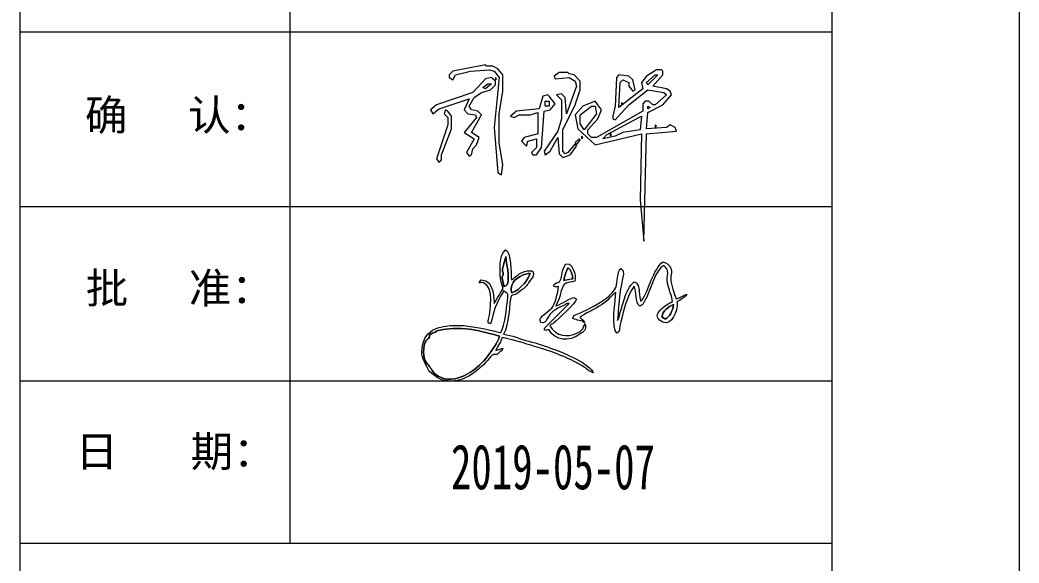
# Model space of a CAD drawing. Header units: millimetres. Extents: x 130143 to 328923, y 19139 to 134795.
# Drawn here: x 200195 to 206595, y 55298 to 58775 of the extents above; entities that cross this region are included whole.
import ezdxf
from ezdxf.enums import TextEntityAlignment as Align

# ---------------------------------------------------------------- set-up
doc = ezdxf.new("R2010")
doc.units = ezdxf.units.MM
doc.header["$LTSCALE"] = 10
doc.layers.add('邦威智能化', color=7, linetype='Continuous', lineweight=18)
doc.styles.get("Standard").update_dxf_attribs({"font": 'arial.ttf'})
doc.styles.add('标准', font='', dxfattribs={"width": 0.667})
doc.styles.get('标准').set_extended_font_data('仿宋_gb2312')

# ---------------------------------------------------------------- blocks, each defined once
blk = doc.blocks.new('图框')
for p, q in [((34698.4, 589.7), (34698.4, -29110.3)), ((36860.1, -16833.3), (36860.1, -23716)), ((34698.4, -19626.2), (41198.4, -19626.2)), ((34698.4, -21022.6), (41198.4, -21022.6)), ((34698.4, -22419), (41198.4, -22419)), ((34698.4, -23716), (41198.4, -23716))]:
    blk.add_line(p, q)
for points in [[(-2301.6, 1739.7), (42698.4, 1739.7), (42698.4, -30260.3), (-2301.6, -30260.3)], [(-801.6, 589.7), (41198.4, 589.7), (41198.4, -29110.3), (-801.6, -29110.3)]]:
    blk.add_lwpolyline(points, close=True)
for s, p, p2 in [('确     认：', (35218.5, -20414.1), (36724.8, -20414.1)), ('批     准：', (35224.7, -21798.6), (36730.9, -21798.6)), ('日      期：', (35143.3, -23105.8), (36744.9, -23105.8))]:
    blk.add_text(s, height=245.65).set_placement(p, p2, align=Align.ALIGNED)
blk = doc.blocks.new('zzh')
at = {"linetype": 'Continuous', "elevation": 9684500}
for points in [[(452.49, 1013.31), (451.49, 1014.31), (425.49, 1009.31), (422.49, 1006.31), (422.49, 1004.31), (425.49, 1002.31), (427.49, 1006.31), (439.49, 1009.31), (454.49, 1010.31), (458.49, 1009.31), (462.49, 1004.31), (458.49, 964.31), (461.49, 928.31), (464.49, 926.31), (465.49, 934.31), (462.49, 952.31), (462.49, 975.31), (465.49, 993.31), (465.49, 1006.31), (461.49, 1011.31), (457.49, 1013.31), (452.49, 1013.31)], [(518.49, 1007.31), (517.49, 1008.31), (510.49, 1008.31), (506.49, 1005.31), (507.49, 1003.31), (518.49, 1004.31), (523.49, 1001.31), (524.49, 997.31), (516.49, 975.31), (515.49, 988.31), (512.49, 991.31), (508.49, 990.31), (512.49, 986.31), (512.49, 971.31), (509.49, 961.31), (498.49, 945.31), (499.49, 942.31), (503.49, 945.31), (509.49, 956.31), (510.49, 943.31), (513.49, 940.31), (519.49, 942.31), (524.49, 949.31), (523.49, 951.31), (517.49, 944.31), (515.49, 943.31), (513.49, 945.31), (513.49, 962.31), (523.49, 982.31), (527.49, 994.31), (527.49, 1001.31), (522.49, 1006.31), (518.49, 1007.31)], [(593.49, 1009.31), (592.49, 1010.31), (588.49, 1010.31), (580.49, 1005.31), (576.49, 1000.31), (577.49, 995.31), (558.49, 980.31), (559.49, 1000.31), (561.49, 1002.31), (566.49, 1000.31), (566.49, 997.31), (569.49, 993.31), (571.49, 994.31), (569.49, 1002.31), (566.49, 1005.31), (558.49, 1006.31), (556.49, 1004.31), (555.49, 981.31), (553.49, 973.31), (553.49, 971.31), (555.49, 970.31), (566.49, 982.31), (581.49, 994.31), (594.49, 992.31), (596.49, 990.31), (587.49, 982.31), (585.49, 982.31), (582.49, 985.31), (579.49, 985.31), (577.49, 983.31), (577.49, 977.31), (540.49, 956.31), (536.49, 956.31), (533.49, 959.31), (533.49, 962.31), (541.49, 971.31), (544.49, 978.31), (539.49, 985.31), (529.49, 981.31), (523.49, 974.31), (525.49, 963.31), (539.49, 950.31), (576.49, 959.31), (575.49, 906.31), (578.49, 873.31), (580.49, 959.31), (604.49, 961.31), (603.49, 964.31), (599.49, 966.31), (596.49, 964.31), (580.49, 963.31), (581.49, 976.31), (593.49, 982.31), (600.49, 990.31), (599.49, 993.31), (596.49, 995.31), (585.49, 997.31), (593.49, 1006.31), (593.49, 1009.31)], [(457.49, 1003.31), (456.49, 1004.31), (451.49, 1003.31), (441.49, 992.31), (412.49, 982.31), (407.49, 978.31), (409.49, 975.31), (414.49, 979.31), (438.49, 987.31), (434.49, 978.31), (437.49, 975.31), (443.49, 974.31), (444.49, 972.31), (434.49, 960.31), (442.49, 955.31), (436.49, 944.31), (438.49, 941.31), (440.49, 942.31), (441.49, 947.31), (444.49, 950.31), (446.49, 956.31), (440.49, 960.31), (448.49, 974.31), (445.49, 977.31), (440.49, 978.31), (438.49, 981.31), (442.49, 988.31), (448.49, 992.31), (455.49, 994.31), (459.49, 998.31), (459.49, 1001.31), (457.49, 1003.31)], [(460.49, 1003.31), (459.49, 1004.31), (459.49, 1002.31), (460.49, 1003.31)], [(587.49, 1006.31), (589.49, 1006.31), (581.49, 998.31), (580.49, 1000.31), (587.49, 1006.31)], [(453.49, 999.31), (456.49, 999.31), (451.49, 995.31), (449.49, 996.31), (453.49, 999.31)], [(502.49, 989.31), (501.49, 990.31), (497.49, 989.31), (494.49, 979.31), (476.49, 977.31), (471.49, 973.31), (474.49, 972.31), (478.49, 974.31), (487.49, 974.31), (493.49, 976.31), (493.49, 959.31), (482.49, 956.31), (480.49, 953.31), (484.49, 949.31), (485.49, 953.31), (492.49, 955.31), (492.49, 948.31), (488.49, 944.31), (489.49, 942.31), (492.49, 942.31), (496.49, 948.31), (498.49, 977.31), (503.49, 978.31), (507.49, 983.31), (502.49, 989.31)], [(499.49, 985.31), (502.49, 985.31), (502.49, 981.31), (499.49, 981.31), (499.49, 985.31)], [(561.49, 983.31), (560.49, 984.31), (560.49, 982.31), (561.49, 983.31)], [(421.49, 977.31), (419.49, 978.31), (418.49, 975.31), (421.49, 972.31), (421.49, 966.31), (412.49, 939.31), (414.49, 936.31), (416.49, 938.31), (416.49, 942.31), (424.49, 963.31), (424.49, 973.31), (421.49, 977.31)], [(536.49, 981.31), (539.49, 981.31), (540.49, 975.31), (530.49, 962.31), (527.49, 967.31), (527.49, 974.31), (536.49, 981.31)], [(581.49, 981.31), (583.49, 980.31), (581.49, 979.31), (581.49, 981.31)], [(574.49, 972.31), (576.49, 973.31), (575.49, 962.31), (561.49, 960.31), (555.49, 957.31), (545.49, 955.31), (548.49, 958.31), (574.49, 972.31)], [(588.49, 965.31), (587.49, 966.31), (587.49, 964.31), (588.49, 965.31)], [(527.49, 954.31), (526.49, 955.31), (523.49, 952.31), (524.49, 950.31), (527.49, 954.31)], [(529.49, 956.31), (528.49, 957.31), (528.49, 955.31), (529.49, 956.31)], [(552.49, 958.31), (551.49, 959.31), (551.49, 957.31), (552.49, 958.31)]]:
    blk.add_lwpolyline(points, dxfattribs=at)

msp = doc.modelspace()

# ---------------------------------------------------------------- linework, layer by layer
at = {"layer": '邦威智能化'}
for points, knots in [([(203287.16881, 56672.73783, 0), (203287.16881, 56672.73783, 0), (203243.15348, 56658.44916, 0), (203243.15348, 56658.44916, 0), (203243.15348, 56658.44916, 0), (203248.70275, 56679.0801, 0), (203269.89548, 56699.9335, 0), (203284.02304, 56741.88426, 0), (203284.02304, 56741.88426, 0), (203338.79795, 56732.52394, 0), (203546.75221, 56669.21938, 0), (203601.52391, 56649.33424, 0), (203601.52391, 56649.33424, 0), (203645.46904, 56633.37924, 0), (203701.07374, 56611.60977, 0), (203740.76038, 56589.42861, 0), (203740.76038, 56589.42861, 0), (203763.36585, 56576.80278, 0), (203782.1514, 56568.89488, 0), (203805.32951, 56554.93203, 0), (203805.32951, 56554.93203, 0), (203825.11314, 56543.02545, 0), (203843.43227, 56521.94529, 0), (203866.05575, 56516.52957, 0), (203866.05575, 56516.52957, 0), (203853.84195, 56568.21387, 0), (203678.20008, 56643.27047, 0), (203612.91595, 56667.22553, 0), (203612.91595, 56667.22553, 0), (203561.35567, 56686.14529, 0), (203506.76885, 56704.09417, 0), (203455.52144, 56717.61516, 0), (203455.52144, 56717.61516, 0), (203401.74037, 56731.8121, 0), (203344.42764, 56755.70399, 0), (203292.8759, 56763.3426, 0), (203292.8759, 56763.3426, 0), (203328.89309, 56821.00956, 0), (203329.06532, 56967.3232, 0), (203340.94306, 57008.04209, 0), (203340.94306, 57008.04209, 0), (203395.4258, 57031.24203, 0), (203353.59705, 57003.11442, 0), (203409.20243, 57046.20324, 0), (203409.20243, 57046.20324, 0), (203417.48247, 57052.61922, 0), (203422.93323, 57055.52943, 0), (203430.16259, 57062.78338, 0), (203430.16259, 57062.78338, 0), (203436.97391, 57069.62176, 0), (203441.54902, 57076.26351, 0), (203448.1105, 57083.33812, 0), (203448.1105, 57083.33812, 0), (203448.1105, 57083.33812, 0), (203480.15301, 57130.58913, 0), (203480.15301, 57130.58913, 0), (203480.15301, 57130.58913, 0), (203504.2991, 57189.93584, 0), (203426.49835, 57167.32117, 0), (203400.69662, 57153.26236, 0), (203400.69662, 57153.26236, 0), (203381.1799, 57142.62395, 0), (203360.64761, 57119.3983, 0), (203342.71468, 57111.40113, 0), (203342.71468, 57111.40113, 0), (203341.17032, 57153.68475, 0), (203342.09131, 57285.89664, 0), (203304.77316, 57304.03952, 0), (203304.77316, 57304.03952, 0), (203266.43037, 57271.58604, 0), (203266.35506, 57167.97653, 0), (203273.74341, 57121.54451, 0), (203273.74341, 57121.54451, 0), (203284.85067, 57051.78948, 0), (203297.62975, 57063.5541, 0), (203279.03122, 57037.49917, 0), (203279.03122, 57037.49917, 0), (203279.03122, 57037.49917, 0), (203233.1711, 56960.21366, 0), (203233.1711, 56960.21366, 0), (203233.1711, 56960.21366, 0), (203228.19486, 56974.60489, 0), (203239.73407, 57108.6682, 0), (203149.84293, 57111.87316, 0), (203149.84293, 57111.87316, 0), (203149.84293, 57111.87316, 0), (203136.74033, 57091.77167, 0), (203136.74033, 57091.77167, 0), (203136.74033, 57091.77167, 0), (203150.96144, 57091.92118, 0), (203154.42647, 57095.77326, 0), (203163.31184, 57092.27293, 0), (203163.31184, 57092.27293, 0), (203234.9217, 57064.04269, 0), (203207.5305, 56918.95628, 0), (203197.34455, 56859.54016, 0), (203197.34455, 56859.54016, 0), (203194.19476, 56841.18373, 0), (203188.7817, 56835.51971, 0), (203209.66432, 56829.29451, 0), (203209.66432, 56829.29451, 0), (203216.27595, 56842.0431, 0), (203222.55479, 56905.9502, 0), (203266.44412, 56993.89537, 0), (203266.44412, 56993.89537, 0), (203275.3458, 57011.73659, 0), (203286.20531, 57023.06092, 0), (203293.29007, 57039.45878, 0), (203293.29007, 57039.45878, 0), (203307.12397, 57031.86448, 0), (203308.70705, 57025.98084, 0), (203320.91948, 57020.17255, 0), (203320.91948, 57020.17255, 0), (203318.58373, 56962.54357, 0), (203300.81624, 56810.20674, 0), (203275.11508, 56772.96782, 0), (203275.11508, 56772.96782, 0), (203261.78943, 56772.00323, 0), (202822.02258, 56916.79776, 0), (202774.8178, 56700.95233, 0), (202774.8178, 56700.95233, 0), (202759.21625, 56629.61258, 0), (202776.94412, 56603.46512, 0), (202803.07043, 56551.58712, 0), (202803.07043, 56551.58712, 0), (202813.01251, 56531.83788, 0), (202815.2233, 56527.49595, 0), (202830.7955, 56514.04585, 0), (202830.7955, 56514.04585, 0), (202868.68678, 56481.33616, 0), (202887.41106, 56469.17542, 0), (202939.42911, 56463.35, 0), (202939.42911, 56463.35, 0), (203043.53818, 56451.69669, 0), (203140.37446, 56537.81512, 0), (203201.57494, 56608.13338, 0), (203201.57494, 56608.13338, 0), (203201.57494, 56608.13338, 0), (203218.21487, 56626.19653, 0), (203218.21487, 56626.19653, 0), (203218.21487, 56626.19653, 0), (203218.88277, 56626.93368, 0), (203219.83267, 56628.12969, 0), (203220.46037, 56628.80932, 0), (203220.46037, 56628.80932, 0), (203220.46037, 56628.80932, 0), (203230.91847, 56634.54378, 0), (203230.91847, 56634.54378, 0), (203230.91847, 56634.54378, 0), (203231.37115, 56634.45968, 0), (203232.63951, 56633.70457, 0), (203233.15156, 56633.59697, 0), (203233.15156, 56633.59697, 0), (203233.74091, 56633.47513, 0), (203235.11503, 56632.75899, 0), (203235.77426, 56632.65756, 0), (203235.77426, 56632.65756, 0), (203246.99046, 56630.96607, 0), (203251.24518, 56632.3921, 0), (203261.43493, 56641.33986, 0), (203261.43493, 56641.33986, 0), (203266.64823, 56645.91609, 0), (203264.72308, 56644.9186, 0), (203268.50414, 56650.60057, 0), (203268.50414, 56650.60057, 0), (203278.84547, 56666.13509, 0), (203279.10554, 56639.11708, 0), (203287.16881, 56672.73783, 0)], [0, 0, 0, 0, 64976.1608303686, 64976.1608303686, 64976.1608303686, 64976.1887701178, 129952.3216607373, 129952.3216607373, 129952.3216607373, 129952.3496004864, 194928.4824911057, 194928.4824911057, 194928.4824911057, 194928.5104308548, 259904.6433214744, 259904.6433214744, 259904.6433214744, 259904.6712612235, 324880.804151843, 324880.804151843, 324880.804151843, 324880.8320915919, 389856.9649822114, 389856.9649822114, 389856.9649822114, 389856.9929219605, 454833.1258125799, 454833.1258125799, 454833.1258125799, 454833.153752329, 519809.2866429486, 519809.2866429486, 519809.2866429486, 519809.3145826979, 584785.4474733173, 584785.4474733173, 584785.4474733173, 584785.4754130661, 649761.6083036857, 649761.6083036857, 649761.6083036857, 649761.636243435, 714737.7691340544, 714737.7691340544, 714737.7691340544, 714737.7970738036, 779713.9299644229, 779713.9299644229, 779713.9299644229, 779713.9579041721, 844690.0907947911, 844690.0907947911, 844690.0907947911, 844690.1187345404, 909666.25162516, 909666.25162516, 909666.25162516, 909666.2795649092, 974642.4124555287, 974642.4124555287, 974642.4124555287, 974642.4403952779, 1039618.573285897, 1039618.573285897, 1039618.573285897, 1039618.601225646, 1104594.7341162651, 1104594.7341162651, 1104594.7341162651, 1104594.762056015, 1169570.8949466341, 1169570.8949466341, 1169570.8949466341, 1169570.922886383, 1234547.0557770031, 1234547.0557770031, 1234547.0557770031, 1234547.083716752, 1299523.216607372, 1299523.216607372, 1299523.216607372, 1299523.2445471201, 1364499.3774377401, 1364499.3774377401, 1364499.3774377401, 1364499.405377489, 1429475.5382681079, 1429475.5382681079, 1429475.5382681079, 1429475.5662078571, 1494451.6990984769, 1494451.6990984769, 1494451.6990984769, 1494451.7270382261, 1559427.8599288459, 1559427.8599288459, 1559427.8599288459, 1559427.8878685951, 1624404.0207592139, 1624404.0207592139, 1624404.0207592139, 1624404.0486989629, 1689380.1815895829, 1689380.1815895829, 1689380.1815895829, 1689380.2095293319, 1754356.342419951, 1754356.342419951, 1754356.342419951, 1754356.3703597011, 1819332.50325032, 1819332.50325032, 1819332.50325032, 1819332.5311900701, 1884308.664080688, 1884308.664080688, 1884308.664080688, 1884308.6920204379, 1949284.824911057, 1949284.824911057, 1949284.824911057, 1949284.8528508069, 2014260.9857414251, 2014260.9857414251, 2014260.9857414251, 2014261.013681175, 2079237.1465717941, 2079237.1465717941, 2079237.1465717941, 2079237.174511543, 2144213.3074021628, 2144213.3074021628, 2144213.3074021628, 2144213.3353419132, 2209189.468232532, 2209189.468232532, 2209189.468232532, 2209189.496172281, 2274165.6290628999, 2274165.6290628999, 2274165.6290628999, 2274165.6570026488, 2339141.7898932691, 2339141.7898932691, 2339141.7898932691, 2339141.817833018, 2404117.9507236369, 2404117.9507236369, 2404117.9507236369, 2404117.9786633868, 2469094.1115540061, 2469094.1115540061, 2469094.1115540061, 2469094.1394937551, 2534070.2723843739, 2534070.2723843739, 2534070.2723843739, 2534070.3003241238, 2599046.4332147422, 2599046.4332147422, 2599046.4332147422, 2599046.4611544921, 2664022.594045111, 2664022.594045111, 2664022.594045111, 2664022.6219848599, 2793974.915705849, 2793974.915705849, 2793974.915705849, 2793974.915705849]), ([(203307.42136, 57259.46959, 0), (203312.05455, 57202.23818, 0), (203324.64463, 57177.51808, 0), (203323.40085, 57105.07307, 0), (203323.40085, 57105.07307, 0), (203323.01657, 57082.65115, 0), (203312.43971, 57074.88457, 0), (203295.66447, 57067.67153, 0), (203295.66447, 57067.67153, 0), (203295.66447, 57067.67153, 0), (203285.98052, 57110.17788, 0), (203285.98052, 57110.17788, 0), (203285.98052, 57110.17788, 0), (203276.80546, 57146.76783, 0), (203294.33238, 57124.23749, 0), (203289.94752, 57155.71432, 0), (203289.94752, 57155.71432, 0), (203288.32678, 57167.34366, 0), (203284.35335, 57157.59808, 0), (203286.51436, 57183.23142, 0), (203286.51436, 57183.23142, 0), (203286.51436, 57183.23142, 0), (203307.42136, 57259.46959, 0), (203307.42136, 57259.46959, 0)], [0, 0, 0, 0, 63558.5221416247, 63558.5221416247, 63558.5221416247, 63558.5265907213, 127117.0442832495, 127117.0442832495, 127117.0442832495, 127117.0487323461, 190675.5664248745, 190675.5664248745, 190675.5664248745, 190675.5708739709, 254234.0885664991, 254234.0885664991, 254234.0885664991, 254234.0930155957, 317792.6107081241, 317792.6107081241, 317792.6107081241, 317792.6151572205, 444909.6549913734, 444909.6549913734, 444909.6549913734, 444909.6549913734]), ([(204174.48533, 56973.9313, 0), (204169.56218, 56979.67335, 0), (204173.57681, 56967.58079, 0), (204167.86223, 56986.38133, 0), (204167.86223, 56986.38133, 0), (204157.53874, 57020.34364, 0), (204172.34058, 57082.76274, 0), (204129.43563, 57099.15433, 0), (204129.43563, 57099.15433, 0), (204098.56399, 57071.56709, 0), (204082.48909, 57034.19944, 0), (204066.91629, 56991.20915, 0), (204066.91629, 56991.20915, 0), (204066.91629, 56991.20915, 0), (204028.62194, 56861.53317, 0), (204028.62194, 56861.53317, 0), (204028.62194, 56861.53317, 0), (204023.8959, 56851.70781, 0), (204024.90024, 56854.66136, 0), (204022.51621, 56851.25824, 0), (204022.51621, 56851.25824, 0), (204028.25752, 56903.22929, 0), (204029.48879, 56962.27692, 0), (204037.15286, 57023.59037, 0), (204037.15286, 57023.59037, 0), (204047.38172, 57105.44944, 0), (204079.156, 57167.1714, 0), (204044.93672, 57184.19801, 0), (204044.93672, 57184.19801, 0), (204017.58326, 57158.35529, 0), (204025.88114, 57096.47954, 0), (204011.23852, 57061.55585, 0), (204011.23852, 57061.55585, 0), (204006.57121, 57050.43368, 0), (203986.97828, 57026.28101, 0), (203977.97465, 57016.54785, 0), (203977.97465, 57016.54785, 0), (203961.51593, 56998.74629, 0), (203951.78756, 56993.49418, 0), (203933.81871, 56980.81312, 0), (203933.81871, 56980.81312, 0), (203882.12303, 56944.31039, 0), (203818.17041, 56914.38156, 0), (203758.59992, 56888.69874, 0), (203758.59992, 56888.69874, 0), (203742.56245, 56881.78687, 0), (203741.41161, 56885.01934, 0), (203737.61369, 56863.77121, 0), (203737.61369, 56863.77121, 0), (203764.23143, 56849.78111, 0), (203790.99592, 56853.89515, 0), (203812.4288, 56834.62135, 0), (203812.4288, 56834.62135, 0), (203805.60731, 56859.33149, 0), (203795.93769, 56853.79677, 0), (203781.79035, 56870.89181, 0), (203781.79035, 56870.89181, 0), (203791.16559, 56875.0957, 0), (203808.72137, 56890.8033, 0), (203842.50316, 56906.95598, 0), (203842.50316, 56906.95598, 0), (203880.44445, 56925.09744, 0), (203931.57792, 56955.52671, 0), (203962.02843, 56983.17764, 0), (203962.02843, 56983.17764, 0), (203977.78954, 56997.49011, 0), (203996.70961, 57019.13696, 0), (204012.43854, 57030.72592, 0), (204012.43854, 57030.72592, 0), (204010.65089, 56990.65502, 0), (203980.10091, 56796.04893, 0), (204018.20436, 56769.55866, 0), (204018.20436, 56769.55866, 0), (204042.567, 56780.90944, 0), (204031.02067, 56792.20494, 0), (204044.38642, 56842.61316, 0), (204044.38642, 56842.61316, 0), (204066.38499, 56925.58155, 0), (204080.96249, 57001.64972, 0), (204128.6654, 57070.41961, 0), (204128.6654, 57070.41961, 0), (204149.47537, 57035.75405, 0), (204130.39896, 56966.40626, 0), (204166.21925, 56942.44038, 0), (204166.21925, 56942.44038, 0), (204189.08217, 56948.15431, 0), (204197.28268, 56977.48325, 0), (204209.72423, 57000.71208, 0), (204209.72423, 57000.71208, 0), (204235.67288, 57049.15299, 0), (204268.88513, 57183.74914, 0), (204319.0556, 57201.65857, 0), (204319.0556, 57201.65857, 0), (204331.87405, 57193.64747, 0), (204347.26502, 57176.43677, 0), (204345.44296, 57156.5411, 0), (204345.44296, 57156.5411, 0), (204342.96158, 57129.39387, 0), (204336.026, 57125.18933, 0), (204343.20542, 57088.438, 0), (204343.20542, 57088.438, 0), (204349.82212, 57054.53262, 0), (204374.17665, 57000.60335, 0), (204374.55667, 56971.36894, 0), (204374.55667, 56971.36894, 0), (204350.40923, 56959.36882, 0), (204323.95692, 56944.52587, 0), (204304.96885, 56924.75158, 0), (204304.96885, 56924.75158, 0), (204283.70622, 56902.61002, 0), (204261.97356, 56877.45554, 0), (204291.12298, 56853.44212, 0), (204291.12298, 56853.44212, 0), (204353.97767, 56801.64103, 0), (204397.61459, 56879.10033, 0), (204404.94413, 56944.55284, 0), (204404.94413, 56944.55284, 0), (204406.0611, 56954.55386, 0), (204403.6029, 56955.2496, 0), (204403.94997, 56968.51402, 0), (204403.94997, 56968.51402, 0), (204420.66838, 56981.45235, 0), (204455.48794, 57002.88754, 0), (204468.56574, 57016.88402, 0), (204468.56574, 57016.88402, 0), (204445.95767, 57017.51999, 0), (204424.20461, 56993.19604, 0), (204398.07646, 56988.31825, 0), (204398.07646, 56988.31825, 0), (204388.76715, 57019.84646, 0), (204364.79981, 57078.78119, 0), (204363.97835, 57117.93625, 0), (204363.97835, 57117.93625, 0), (204363.3077, 57149.98074, 0), (204376.84367, 57156.28597, 0), (204363.69213, 57186.34796, 0), (204363.69213, 57186.34796, 0), (204355.37092, 57205.37054, 0), (204339.88222, 57220.63694, 0), (204312.59588, 57225.92283, 0), (204312.59588, 57225.92283, 0), (204281.37731, 57199.625, 0), (204259.13489, 57156.1926, 0), (204238.73407, 57109.50732, 0), (204238.73407, 57109.50732, 0), (204217.83293, 57061.66622, 0), (204204.44492, 57011.26046, 0), (204174.48533, 56973.9313, 0)], [0, 0, 0, 0, 67268.5360996741, 67268.5360996741, 67268.5360996741, 67268.5616617178, 134537.0721993482, 134537.0721993482, 134537.0721993482, 134537.0977613918, 201805.6082990223, 201805.6082990223, 201805.6082990223, 201805.633861066, 269074.1443986965, 269074.1443986965, 269074.1443986965, 269074.16996074, 336342.6804983704, 336342.6804983704, 336342.6804983704, 336342.7060604141, 403611.2165980447, 403611.2165980447, 403611.2165980447, 403611.2421600882, 470879.7526977189, 470879.7526977189, 470879.7526977189, 470879.7782597623, 538148.2887973929, 538148.2887973929, 538148.2887973929, 538148.3143594365, 605416.8248970672, 605416.8248970672, 605416.8248970672, 605416.8504591107, 672685.360996741, 672685.360996741, 672685.360996741, 672685.3865587846, 739953.8970964152, 739953.8970964152, 739953.8970964152, 739953.9226584591, 807222.4331960892, 807222.4331960892, 807222.4331960892, 807222.458758133, 874490.9692957632, 874490.9692957632, 874490.9692957632, 874490.9948578068, 941759.5053954377, 941759.5053954377, 941759.5053954377, 941759.5309574812, 1009028.041495112, 1009028.041495112, 1009028.041495112, 1009028.067057155, 1076296.577594786, 1076296.577594786, 1076296.577594786, 1076296.603156829, 1143565.1136944599, 1143565.1136944599, 1143565.1136944599, 1143565.1392565039, 1210833.6497941341, 1210833.6497941341, 1210833.6497941341, 1210833.6753561769, 1278102.185893808, 1278102.185893808, 1278102.185893808, 1278102.211455852, 1345370.721993482, 1345370.721993482, 1345370.721993482, 1345370.747555526, 1412639.2580931559, 1412639.2580931559, 1412639.2580931559, 1412639.2836552011, 1479907.7941928301, 1479907.7941928301, 1479907.7941928301, 1479907.8197548741, 1547176.330292505, 1547176.330292505, 1547176.330292505, 1547176.355854549, 1614444.8663921789, 1614444.8663921789, 1614444.8663921789, 1614444.891954222, 1681713.4024918531, 1681713.4024918531, 1681713.4024918531, 1681713.4280538971, 1748981.9385915271, 1748981.9385915271, 1748981.9385915271, 1748981.9641535699, 1816250.474691201, 1816250.474691201, 1816250.474691201, 1816250.500253245, 1883519.0107908749, 1883519.0107908749, 1883519.0107908749, 1883519.036352918, 1950787.5468905489, 1950787.5468905489, 1950787.5468905489, 1950787.5724525941, 2018056.082990224, 2018056.082990224, 2018056.082990224, 2018056.1085522671, 2085324.619089897, 2085324.619089897, 2085324.619089897, 2085324.644651941, 2152593.15518957, 2152593.15518957, 2152593.15518957, 2152593.1807516152, 2219861.6912892452, 2219861.6912892452, 2219861.6912892452, 2219861.7168512889, 2287130.2273889189, 2287130.2273889189, 2287130.2273889189, 2287130.2529509631, 2354398.763488594, 2354398.763488594, 2354398.763488594, 2354398.7890506368, 2421667.2995882682, 2421667.2995882682, 2421667.2995882682, 2421667.3251503119, 2556204.3717876161, 2556204.3717876161, 2556204.3717876161, 2556204.3717876161]), ([(203345.50532, 57026.63598, 0), (203336.23239, 57048.6548, 0), (203342.46123, 57062.11642, 0), (203346.40936, 57077.61761, 0), (203346.40936, 57077.61761, 0), (203357.87466, 57122.63636, 0), (203439.01002, 57155.43384, 0), (203462.32924, 57152.17206, 0), (203462.32924, 57152.17206, 0), (203461.6753, 57126.51211, 0), (203399.24961, 57044.1032, 0), (203345.50532, 57026.63598, 0)], [0, 0, 0, 0, 61573.9865953523, 61573.9865953523, 61573.9865953523, 61573.9890583118, 123147.9731907046, 123147.9731907046, 123147.9731907046, 123147.9756536641, 246295.9463814093, 246295.9463814093, 246295.9463814093, 246295.9463814093]), ([(203645.80758, 57067.21824, 0), (203641.78624, 57029.40705, 0), (203619.60465, 56949.45654, 0), (203601.49286, 56928.94819, 0), (203601.49286, 56928.94819, 0), (203592.18558, 56918.40923, 0), (203566.25521, 56902.58423, 0), (203554.73522, 56891.04593, 0), (203554.73522, 56891.04593, 0), (203519.53891, 56855.77492, 0), (203525.23765, 56858.93929, 0), (203531.31832, 56838.10911, 0), (203531.31832, 56838.10911, 0), (203580.95539, 56825.10514, 0), (203551.3684, 56875.80695, 0), (203633.896, 56926.0518, 0), (203633.896, 56926.0518, 0), (203633.896, 56926.0518, 0), (203674.67707, 56945.05531, 0), (203674.67707, 56945.05531, 0), (203674.67707, 56945.05531, 0), (203700.82693, 56956.21312, 0), (203692.56617, 56960.5681, 0), (203713.31344, 56962.25183, 0), (203713.31344, 56962.25183, 0), (203704.72905, 56947.72222, 0), (203597.67513, 56846.92888, 0), (203568.45399, 56814.72391, 0), (203568.45399, 56814.72391, 0), (203556.71074, 56801.7849, 0), (203554.51601, 56804.64881, 0), (203554.91409, 56788.20264, 0), (203554.91409, 56788.20264, 0), (203572.40165, 56785.75229, 0), (203562.84901, 56789.68737, 0), (203583.03231, 56793.19173, 0), (203583.03231, 56793.19173, 0), (203625.72945, 56716.77107, 0), (203710.61018, 56713.55379, 0), (203782.04647, 56762.35475, 0), (203782.04647, 56762.35475, 0), (203807.3504, 56779.64108, 0), (203823.26235, 56788.11075, 0), (203815.00693, 56829.98505, 0), (203815.00693, 56829.98505, 0), (203814.23266, 56828.89912, 0), (203813.70947, 56828.34874, 0), (203813.30253, 56826.35991, 0), (203813.30253, 56826.35991, 0), (203813.30253, 56826.35991, 0), (203797.27343, 56791.88893, 0), (203797.27343, 56791.88893, 0), (203797.27343, 56791.88893, 0), (203788.94821, 56782.93682, 0), (203777.76532, 56776.81523, 0), (203766.12729, 56771.61756, 0), (203766.12729, 56771.61756, 0), (203695.25641, 56739.9727, 0), (203632.77539, 56747.16926, 0), (203590.31936, 56816.88628, 0), (203590.31936, 56816.88628, 0), (203599.65445, 56825.74871, 0), (203605.2833, 56827.16853, 0), (203613.35865, 56834.07492, 0), (203613.35865, 56834.07492, 0), (203646.61121, 56862.50194, 0), (203753.85371, 56960.07395, 0), (203760.98435, 56987.53281, 0), (203760.98435, 56987.53281, 0), (203746.27293, 56996.05289, 0), (203749.04595, 57000.57348, 0), (203730.823, 56993.66782, 0), (203730.823, 56993.66782, 0), (203707.07014, 56984.66083, 0), (203643.3277, 56947.04014, 0), (203628.5673, 56943.96429, 0), (203628.5673, 56943.96429, 0), (203666.97992, 57030.43892, 0), (203649.95593, 57009.52797, 0), (203667.38155, 57056.11001, 0), (203667.38155, 57056.11001, 0), (203685.88076, 57105.55902, 0), (203702.9575, 57085.16346, 0), (203749.88994, 57102.53119, 0), (203749.88994, 57102.53119, 0), (203756.34898, 57131.50147, 0), (203750.43342, 57151.07936, 0), (203740.77522, 57173.23114, 0), (203740.77522, 57173.23114, 0), (203729.6038, 57198.85288, 0), (203727.45064, 57214.108, 0), (203691.58804, 57213.7095, 0), (203691.58804, 57213.7095, 0), (203663.87387, 57171.3866, 0), (203667.60685, 57133.89135, 0), (203658.11391, 57110.42501, 0), (203658.11391, 57110.42501, 0), (203648.84422, 57087.49732, 0), (203636.28617, 57099.57575, 0), (203621.24551, 57086.01712, 0), (203621.24551, 57086.01712, 0), (203599.12269, 57066.07281, 0), (203627.73802, 57062.70708, 0), (203645.80758, 57067.21824, 0)], [0, 0, 0, 0, 66762.1716484726, 66762.1716484726, 66762.1716484726, 66762.189674259, 133524.3432969454, 133524.3432969454, 133524.3432969454, 133524.3613227318, 200286.514945418, 200286.514945418, 200286.514945418, 200286.5329712044, 267048.6865938908, 267048.6865938908, 267048.6865938908, 267048.704619677, 333810.8582423635, 333810.8582423635, 333810.8582423635, 333810.8762681498, 400573.029890836, 400573.029890836, 400573.029890836, 400573.0479166222, 467335.2015393088, 467335.2015393088, 467335.2015393088, 467335.219565095, 534097.3731877814, 534097.3731877814, 534097.3731877814, 534097.3912135677, 600859.5448362541, 600859.5448362541, 600859.5448362541, 600859.5628620404, 667621.7164847268, 667621.7164847268, 667621.7164847268, 667621.7345105131, 734383.8881331994, 734383.8881331994, 734383.8881331994, 734383.9061589855, 801146.0597816721, 801146.0597816721, 801146.0597816721, 801146.0778074585, 867908.2314301449, 867908.2314301449, 867908.2314301449, 867908.2494559316, 934670.4030786176, 934670.4030786176, 934670.4030786176, 934670.421104404, 1001432.57472709, 1001432.57472709, 1001432.57472709, 1001432.592752877, 1068194.7463755631, 1068194.7463755631, 1068194.7463755631, 1068194.764401349, 1134956.9180240349, 1134956.9180240349, 1134956.9180240349, 1134956.936049822, 1201719.089672508, 1201719.089672508, 1201719.089672508, 1201719.107698295, 1268481.261320981, 1268481.261320981, 1268481.261320981, 1268481.2793467671, 1335243.432969453, 1335243.432969453, 1335243.432969453, 1335243.4509952399, 1402005.6046179261, 1402005.6046179261, 1402005.6046179261, 1402005.6226437129, 1468767.7762663979, 1468767.7762663979, 1468767.7762663979, 1468767.794292185, 1535529.9479148721, 1535529.9479148721, 1535529.9479148721, 1535529.965940658, 1602292.1195633439, 1602292.1195633439, 1602292.1195633439, 1602292.1375891301, 1669054.2912118169, 1669054.2912118169, 1669054.2912118169, 1669054.3092376031, 1802578.634508762, 1802578.634508762, 1802578.634508762, 1802578.634508762]), ([(203679.28536, 57106.7483, 0), (203685.60219, 57136.6697, 0), (203692.54611, 57168.63434, 0), (203706.97583, 57188.71232, 0), (203706.97583, 57188.71232, 0), (203715.83333, 57181.3104, 0), (203722.4317, 57168.23206, 0), (203727.22494, 57157.87291, 0), (203727.22494, 57157.87291, 0), (203733.05214, 57145.25777, 0), (203735.19914, 57131.51901, 0), (203736.50695, 57118.0876, 0), (203736.50695, 57118.0876, 0), (203736.50695, 57118.0876, 0), (203679.28536, 57106.7483, 0), (203679.28536, 57106.7483, 0)], [0, 0, 0, 0, 62973.9806913152, 62973.9806913152, 62973.9806913152, 62973.9838400142, 125947.9613826303, 125947.9613826303, 125947.9613826303, 125947.9645313294, 188921.9420739455, 188921.9420739455, 188921.9420739455, 188921.9452226446, 314869.9034565759, 314869.9034565759, 314869.9034565759, 314869.9034565759]), ([(204306.476, 56873.36115, 0), (204313.41997, 56909.28118, 0), (204347.76841, 56942.70252, 0), (204381.50932, 56952.04768, 0), (204381.50932, 56952.04768, 0), (204375.41683, 56908.42649, 0), (204356.88808, 56872.90917, 0), (204328.80625, 56858.86709, 0), (204328.80625, 56858.86709, 0), (204328.80625, 56858.86709, 0), (204306.476, 56873.36115, 0), (204306.476, 56873.36115, 0)], [0, 0, 0, 0, 63689.2858951417, 63689.2858951417, 63689.2858951417, 63689.2884427131, 127378.5717902834, 127378.5717902834, 127378.5717902834, 127378.5743378548, 254757.1435805668, 254757.1435805668, 254757.1435805668, 254757.1435805668]), ([(203267.28569, 56751.03514, 0), (203258.54828, 56711.29702, 0), (203214.47375, 56654.18734, 0), (203188.52523, 56618.93107, 0), (203188.52523, 56618.93107, 0), (203165.90261, 56588.20157, 0), (203111.94215, 56538.77149, 0), (203082.14047, 56520.76228, 0), (203082.14047, 56520.76228, 0), (203040.88007, 56495.8226, 0), (202996.27282, 56472.86065, 0), (202933.8369, 56475.34178, 0), (202933.8369, 56475.34178, 0), (202894.317, 56476.91606, 0), (202847.46294, 56501.83195, 0), (202826.22573, 56544.72059, 0), (202826.22573, 56544.72059, 0), (202821.6143, 56554.02843, 0), (202821.7862, 56552.73594, 0), (202814.9596, 56561.47857, 0), (202814.9596, 56561.47857, 0), (202814.20514, 56562.44701, 0), (202812.18851, 56565.08829, 0), (202811.47363, 56565.90585, 0), (202811.47363, 56565.90585, 0), (202811.10382, 56566.33008, 0), (202810.19661, 56567.34368, 0), (202809.82309, 56567.73452, 0), (202809.82309, 56567.73452, 0), (202809.82309, 56567.73452, 0), (202806.41132, 56570.852, 0), (202806.41132, 56570.852, 0), (202806.41132, 56570.852, 0), (202770.33945, 56605.23015, 0), (202774.88639, 56695.38349, 0), (202799.32837, 56724.43458, 0), (202799.32837, 56724.43458, 0), (202811.42351, 56738.81635, 0), (202802.48848, 56724.12287, 0), (202811.4946, 56735.85599, 0), (202811.4946, 56735.85599, 0), (202825.62128, 56754.27167, 0), (202809.14298, 56756.17038, 0), (202833.33988, 56767.80439, 0), (202833.33988, 56767.80439, 0), (202834.27432, 56768.25274, 0), (202835.67627, 56768.54771, 0), (202836.65028, 56768.94657, 0), (202836.65028, 56768.94657, 0), (202837.64161, 56769.34915, 0), (202839.0448, 56769.60454, 0), (202840.05158, 56769.99414, 0), (202840.05158, 56769.99414, 0), (202840.05158, 56769.99414, 0), (202867.98437, 56783.60766, 0), (202867.98437, 56783.60766, 0), (202867.98437, 56783.60766, 0), (202876.94649, 56786.62915, 0), (202896.14835, 56789.11003, 0), (202907.79997, 56792.55387, 0), (202907.79997, 56792.55387, 0), (202943.09806, 56802.98247, 0), (203050.29745, 56800.47984, 0), (203090.26564, 56793.20437, 0), (203090.26564, 56793.20437, 0), (203153.04222, 56781.77165, 0), (203207.54062, 56765.61309, 0), (203267.28569, 56751.03514, 0)], [0, 0, 0, 0, 65117.341109513, 65117.341109513, 65117.341109513, 65117.3528306344, 130234.6822190259, 130234.6822190259, 130234.6822190259, 130234.6939401473, 195352.0233285388, 195352.0233285388, 195352.0233285388, 195352.0350496603, 260469.3644380518, 260469.3644380518, 260469.3644380518, 260469.3761591732, 325586.7055475648, 325586.7055475648, 325586.7055475648, 325586.7172686862, 390704.0466570779, 390704.0466570779, 390704.0466570779, 390704.0583781991, 455821.3877665907, 455821.3877665907, 455821.3877665907, 455821.399487712, 520938.7288761035, 520938.7288761035, 520938.7288761035, 520938.740597225, 586056.0699856166, 586056.0699856166, 586056.0699856166, 586056.0817067381, 651173.4110951296, 651173.4110951296, 651173.4110951296, 651173.4228162513, 716290.7522046426, 716290.7522046426, 716290.7522046426, 716290.763925764, 781408.0933141555, 781408.0933141555, 781408.0933141555, 781408.1050352772, 846525.4344236688, 846525.4344236688, 846525.4344236688, 846525.4461447903, 911642.7755331814, 911642.7755331814, 911642.7755331814, 911642.7872543028, 976760.1166426942, 976760.1166426942, 976760.1166426942, 976760.1283638156, 1041877.4577522069, 1041877.4577522069, 1041877.4577522069, 1041877.469473328, 1172112.139971233, 1172112.139971233, 1172112.139971233, 1172112.139971233])]:
    msp.add_open_spline(points, degree=3, knots=knots, dxfattribs=at)
at = {"layer": '邦威智能化', "color": 7}
for points, knots in [([(203295.66447, 57067.67153, 0), (203312.43971, 57074.88457, 0), (203323.01657, 57082.65115, 0), (203323.40085, 57105.07307, 0), (203323.40085, 57105.07307, 0), (203324.64463, 57177.51808, 0), (203312.05455, 57202.23818, 0), (203307.42136, 57259.46959, 0), (203307.42136, 57259.46959, 0), (203307.42136, 57259.46959, 0), (203286.51436, 57183.23142, 0), (203286.51436, 57183.23142, 0), (203286.51436, 57183.23142, 0), (203284.35335, 57157.59808, 0), (203288.32678, 57167.34366, 0), (203289.94752, 57155.71432, 0), (203289.94752, 57155.71432, 0), (203294.33238, 57124.23749, 0), (203276.80546, 57146.76783, 0), (203285.98052, 57110.17788, 0), (203285.98052, 57110.17788, 0), (203285.98052, 57110.17788, 0), (203295.66447, 57067.67153, 0), (203295.66447, 57067.67153, 0)], [0, 0, 0, 0, 63556.4714490501, 63556.4714490501, 63556.4714490501, 63556.4758980031, 127112.9428981002, 127112.9428981002, 127112.9428981002, 127112.9473470532, 190669.4143471504, 190669.4143471504, 190669.4143471504, 190669.4187961033, 254225.8857962004, 254225.8857962004, 254225.8857962004, 254225.8902451534, 317782.3572452506, 317782.3572452506, 317782.3572452506, 317782.3616942035, 444895.3001433507, 444895.3001433507, 444895.3001433507, 444895.3001433507]), ([(203345.50532, 57026.63598, 0), (203399.24961, 57044.1032, 0), (203461.6753, 57126.51211, 0), (203462.32924, 57152.17206, 0), (203462.32924, 57152.17206, 0), (203439.01002, 57155.43384, 0), (203357.87466, 57122.63636, 0), (203346.40936, 57077.61761, 0), (203346.40936, 57077.61761, 0), (203342.46123, 57062.11642, 0), (203336.23239, 57048.6548, 0), (203345.50532, 57026.63598, 0)], [0, 0, 0, 0, 61459.0338083803, 61459.0338083803, 61459.0338083803, 61459.0362667417, 122918.0676167606, 122918.0676167606, 122918.0676167606, 122918.070075122, 245836.1352335213, 245836.1352335213, 245836.1352335213, 245836.1352335213]), ([(203679.28536, 57106.7483, 0), (203679.28536, 57106.7483, 0), (203736.50695, 57118.0876, 0), (203736.50695, 57118.0876, 0), (203736.50695, 57118.0876, 0), (203735.19914, 57131.51901, 0), (203733.05214, 57145.25777, 0), (203727.22494, 57157.87291, 0), (203727.22494, 57157.87291, 0), (203722.4317, 57168.23206, 0), (203715.83333, 57181.3104, 0), (203706.97583, 57188.71232, 0), (203706.97583, 57188.71232, 0), (203692.54611, 57168.63434, 0), (203685.60219, 57136.6697, 0), (203679.28536, 57106.7483, 0)], [0, 0, 0, 0, 63009.7117995781, 63009.7117995781, 63009.7117995781, 63009.7149500637, 126019.4235991562, 126019.4235991562, 126019.4235991562, 126019.4267496419, 189029.1353987343, 189029.1353987343, 189029.1353987343, 189029.13854922, 315048.5589978906, 315048.5589978906, 315048.5589978906, 315048.5589978906]), ([(204306.476, 56873.36115, 0), (204306.476, 56873.36115, 0), (204328.80625, 56858.86709, 0), (204328.80625, 56858.86709, 0), (204328.80625, 56858.86709, 0), (204356.88808, 56872.90917, 0), (204375.41683, 56908.42649, 0), (204381.50932, 56952.04768, 0), (204381.50932, 56952.04768, 0), (204347.76841, 56942.70252, 0), (204313.41997, 56909.28118, 0), (204306.476, 56873.36115, 0)], [0, 0, 0, 0, 63778.8163042165, 63778.8163042165, 63778.8163042165, 63778.8188553691, 127557.6326084329, 127557.6326084329, 127557.6326084329, 127557.6351595855, 255115.2652168658, 255115.2652168658, 255115.2652168658, 255115.2652168658]), ([(203267.28569, 56751.03514, 0), (203207.54062, 56765.61309, 0), (203153.04222, 56781.77165, 0), (203090.26564, 56793.20437, 0), (203090.26564, 56793.20437, 0), (203050.29745, 56800.47984, 0), (202943.09806, 56802.98247, 0), (202907.79997, 56792.55387, 0), (202907.79997, 56792.55387, 0), (202896.14835, 56789.11003, 0), (202876.94649, 56786.62915, 0), (202867.98437, 56783.60766, 0), (202867.98437, 56783.60766, 0), (202867.98437, 56783.60766, 0), (202840.05158, 56769.99414, 0), (202840.05158, 56769.99414, 0), (202840.05158, 56769.99414, 0), (202839.0448, 56769.60454, 0), (202837.64161, 56769.34915, 0), (202836.65028, 56768.94657, 0), (202836.65028, 56768.94657, 0), (202835.67627, 56768.54771, 0), (202834.27432, 56768.25274, 0), (202833.33988, 56767.80439, 0), (202833.33988, 56767.80439, 0), (202809.14298, 56756.17038, 0), (202825.62128, 56754.27167, 0), (202811.4946, 56735.85599, 0), (202811.4946, 56735.85599, 0), (202802.48848, 56724.12287, 0), (202811.42351, 56738.81635, 0), (202799.32837, 56724.43458, 0), (202799.32837, 56724.43458, 0), (202774.88639, 56695.38349, 0), (202770.33945, 56605.23015, 0), (202806.41132, 56570.852, 0), (202806.41132, 56570.852, 0), (202806.41132, 56570.852, 0), (202809.82309, 56567.73452, 0), (202809.82309, 56567.73452, 0), (202809.82309, 56567.73452, 0), (202810.19661, 56567.34368, 0), (202811.10382, 56566.33008, 0), (202811.47363, 56565.90585, 0), (202811.47363, 56565.90585, 0), (202812.18851, 56565.08829, 0), (202814.20514, 56562.44701, 0), (202814.9596, 56561.47857, 0), (202814.9596, 56561.47857, 0), (202821.7862, 56552.73594, 0), (202821.6143, 56554.02843, 0), (202826.22573, 56544.72059, 0), (202826.22573, 56544.72059, 0), (202847.46294, 56501.83195, 0), (202894.317, 56476.91606, 0), (202933.8369, 56475.34178, 0), (202933.8369, 56475.34178, 0), (202996.27282, 56472.86065, 0), (203040.88007, 56495.8226, 0), (203082.14047, 56520.76228, 0), (203082.14047, 56520.76228, 0), (203111.94215, 56538.77149, 0), (203165.90261, 56588.20157, 0), (203188.52523, 56618.93107, 0), (203188.52523, 56618.93107, 0), (203214.47375, 56654.18734, 0), (203258.54828, 56711.29702, 0), (203267.28569, 56751.03514, 0)], [0, 0, 0, 0, 65125.2605841227, 65125.2605841227, 65125.2605841227, 65125.2723066696, 130250.5211682453, 130250.5211682453, 130250.5211682453, 130250.5328907922, 195375.7817523679, 195375.7817523679, 195375.7817523679, 195375.7934749149, 260501.0423364906, 260501.0423364906, 260501.0423364906, 260501.0540590375, 325626.3029206134, 325626.3029206134, 325626.3029206134, 325626.3146431602, 390751.563504736, 390751.563504736, 390751.563504736, 390751.5752272828, 455876.8240888586, 455876.8240888586, 455876.8240888586, 455876.8358114053, 521002.0846729815, 521002.0846729815, 521002.0846729815, 521002.0963955281, 586127.3452571039, 586127.3452571039, 586127.3452571039, 586127.3569796509, 651252.6058412269, 651252.6058412269, 651252.6058412269, 651252.6175637739, 716377.8664253495, 716377.8664253495, 716377.8664253495, 716377.8781478963, 781503.127009472, 781503.127009472, 781503.127009472, 781503.1387320191, 846628.3875935948, 846628.3875935948, 846628.3875935948, 846628.3993161416, 911753.6481777172, 911753.6481777172, 911753.6481777172, 911753.6599002642, 976878.9087618395, 976878.9087618395, 976878.9087618395, 976878.9204843869, 1042004.169345962, 1042004.169345962, 1042004.169345962, 1042004.181068509, 1172254.6905142081, 1172254.6905142081, 1172254.6905142081, 1172254.6905142081])]:
    msp.add_open_spline(points, degree=3, knots=knots, dxfattribs=at)

# ---------------------------------------------------------------- block references
at = {"layer": '邦威智能化', "xscale": 0.8000000000029104, "yscale": 0.7999999999992724, "zscale": 0.8}
msp.add_blockref('图框', (172436.23325, 74398.66925, 0), dxfattribs=at)
at = {"layer": '邦威智能化', "linetype": 'Continuous', "xscale": 8, "yscale": 8, "zscale": 8}
msp.add_blockref('zzh', (199564.36844, 50372.06812, 0), dxfattribs=at)

# ---------------------------------------------------------------- texts
at = {"layer": '邦威智能化', "color": 0, "linetype": 'Continuous', "lineweight": 25, "insert": (202955.97835, 56057.79003, 0), "char_height": 288, "width": 20715.6018739, "attachment_point": 1, "style": '标准'}
msp.add_mtext('{\\fSimSun|b0|i0|c134|p49;2019-05-07}', dxfattribs=at)

doc.saveas('drawing.dxf')
